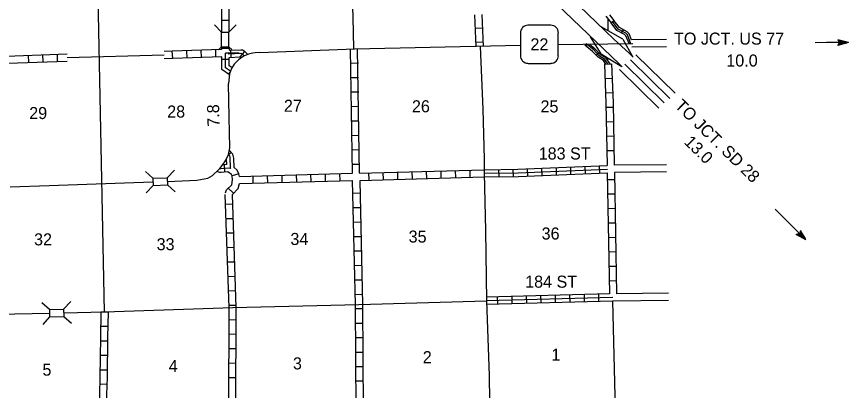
# Model space of a CAD drawing. Extents: x 1886220 to 2422911, y 16128752 to 16505597.
# Drawn here: x 2165371 to 2199874, y 16248577 to 16264090 of the extents above; entities that cross this region are included whole.
import ezdxf

# ---------------------------------------------------------------- set-up
doc = ezdxf.new("R2010")
doc.units = 0
for name, color, linetype in [('L13', 7, 'Continuous'), ('L14', 7, 'Continuous'), ('L18', 7, 'Continuous'), ('L28', 7, 'Continuous'), ('L3', 7, 'Continuous'), ('L30', 7, 'Continuous'), ('L4', 7, 'Continuous'), ('L5', 7, 'Continuous'), ('L50', 7, 'Continuous'), ('L8', 7, 'Continuous')]:
    doc.layers.add(name, color=color, linetype=linetype)

msp = doc.modelspace()

# ---------------------------------------------------------------- linework, layer by layer
at = {"layer": 'L13'}
for p, q in [((2169019, 16251839), (2168705, 16267583)), ((2189911, 16263529), (2189911, 16263988)), ((2167463, 16262392), (2171491, 16262501)), ((2189901, 16262251), (2189901, 16262378)), ((2190231, 16247326), (2190110, 16252289))]:
    msp.add_line(p, q, dxfattribs=at)
at = {"layer": 'L18'}
for p, q in [((2173876, 16263444), (2173576, 16263745)), ((2174177, 16263444), (2174478, 16263745)), ((2173876, 16263444), (2174177, 16263444)), ((2173876, 16262842), (2173876, 16263444)), ((2174177, 16262842), (2174177, 16263444)), ((2173876, 16262842), (2173749, 16262717)), ((2173876, 16262842), (2174177, 16262842)), ((2174177, 16262842), (2174298, 16262723)), ((2171025, 16257388), (2170719, 16257668)), ((2171025, 16257388), (2171617, 16257404)), ((2171617, 16257404), (2171918, 16257721)), ((2171617, 16257404), (2171633, 16257103)), ((2171036, 16257087), (2170751, 16256770)), ((2171025, 16257388), (2171036, 16257087)), ((2171036, 16257087), (2171633, 16257103)), ((2171633, 16257103), (2171949, 16256818)), ((2167319, 16251944), (2167620, 16252261)), ((2166728, 16251928), (2166416, 16252214)), ((2166728, 16251928), (2167319, 16251944)), ((2166728, 16251928), (2166733, 16251628)), ((2167319, 16251944), (2167335, 16251643)), ((2166733, 16251628), (2166453, 16251311)), ((2166733, 16251628), (2167335, 16251643)), ((2167335, 16251643), (2167652, 16251364))]:
    msp.add_line(p, q, dxfattribs=at)
at = {"layer": 'L3'}
for p, q in [((2187535, 16263729), (2186585, 16263729)), ((2186268, 16263413), (2186268, 16262467)), ((2187842, 16262467), (2187842, 16263413)), ((2187842, 16262937), (2190936, 16262969)), ((2190524, 16263159), (2190915, 16262436)), ((2175460, 16262594), (2175272, 16262584)), ((2175460, 16262594), (2179394, 16262753)), ((2179394, 16262753), (2186268, 16262906)), ((2189626, 16262547), (2190450, 16262034)), ((2186585, 16262151), (2187535, 16262151)), ((2174191, 16259918), (2174163, 16261316)), ((2165101, 16257029), (2166717, 16257087)), ((2166717, 16257087), (2171025, 16257230)), ((2171627, 16257251), (2172852, 16257304))]:
    msp.add_line(p, q, dxfattribs=at)
for points in [[(2190524, 16263159), (2189626, 16263671)], [(2189626, 16262547), (2189177, 16263254)], [(2175272, 16262584), (2175171, 16262571), (2175030, 16262541), (2174897, 16262495), (2174806, 16262460), (2174569, 16262299), (2174398, 16262114), (2174287, 16261930), (2174207, 16261720), (2174163, 16261316)], [(2174159, 16258368), (2174210, 16258643), (2174191, 16259918)], [(2173803, 16257784), (2173899, 16257914), (2174007, 16258064), (2174049, 16258132), (2174159, 16258368)], [(2172852, 16257304), (2173301, 16257388), (2173491, 16257494), (2173760, 16257747), (2173803, 16257784)]]:
    msp.add_lwpolyline(points, dxfattribs=at)
for centre, start, end in [((2186584, 16263414), 90.0011, 180.0011), ((2187529, 16263414), 0.0011, 90.0011), ((2186584, 16262469), 180.0011, 270.0011), ((2187529, 16262469), 270.0011, 0.0011)]:
    msp.add_arc(centre, 315, start, end, dxfattribs=at)
at = {"layer": 'L4'}
for p, q in [((2179334, 16264067), (2179191, 16268139)), ((2179357, 16262765), (2179334, 16264070)), ((2184595, 16262853), (2184711, 16260255)), ((2179573, 16252145), (2184869, 16252293)), ((2169019, 16251839), (2174336, 16252013)), ((2174336, 16252013), (2179573, 16252145)), ((2163792, 16251717), (2166733, 16251786)), ((2167324, 16251802), (2169019, 16251839))]:
    msp.add_line(p, q, dxfattribs=at)
for points in [[(2184711, 16260255), (2184769, 16258180), (2184769, 16257589)], [(2184769, 16257589), (2184827, 16255213), (2184869, 16252293)], [(2184869, 16252293), (2184969, 16249178), (2185001, 16247097)]]:
    msp.add_lwpolyline(points, dxfattribs=at)
at = {"layer": 'L5'}
for p, q in [((2188159, 16265069), (2190149, 16263159)), ((2190365, 16262130), (2187789, 16264598))]:
    msp.add_line(p, q, dxfattribs=at)
for points in [[(2190149, 16263159), (2190777, 16262568)], [(2190941, 16262404), (2190777, 16262568)], [(2190492, 16262003), (2190365, 16262130)]]:
    msp.add_lwpolyline(points, dxfattribs=at)
at = {"layer": 'L50'}
for p, q in [((2190466, 16263413), (2190540, 16263545)), ((2192324, 16263143), (2190878, 16263122)), ((2198961, 16263011), (2198502, 16263001)), ((2199874, 16263011), (2198961, 16263011)), ((2199874, 16263011), (2199436, 16262895)), ((2199436, 16262895), (2199510, 16263011)), ((2199874, 16263011), (2199442, 16263127)), ((2199442, 16263127), (2199510, 16263011)), ((2199811, 16262995), (2199452, 16262911)), ((2199827, 16263022), (2199457, 16263101)), ((2199758, 16263001), (2199457, 16262911)), ((2199774, 16263022), (2199468, 16263096)), ((2199711, 16263001), (2199473, 16262953)), ((2199653, 16263001), (2199473, 16262980)), ((2199716, 16263022), (2199484, 16263085)), ((2199584, 16262995), (2199484, 16262985)), ((2199658, 16263027), (2199500, 16263054)), ((2199589, 16263027), (2199510, 16263027)), ((2199531, 16263022), (2199510, 16263027)), ((2199558, 16262985), (2199510, 16263001)), ((2199674, 16263011), (2199552, 16263011)), ((2199632, 16263011), (2199552, 16263011)), ((2192335, 16262842), (2190893, 16262821)), ((2192467, 16260693), (2190835, 16262293)), ((2192683, 16260910), (2191052, 16262510)), ((2192018, 16260297), (2190381, 16261897)), ((2192235, 16260514), (2190603, 16262114)), ((2192324, 16257942), (2190165, 16257921)), ((2192324, 16257647), (2190175, 16257620)), ((2197456, 16255477), (2196833, 16256094)), ((2198116, 16254822), (2197456, 16255477)), ((2197715, 16255044), (2197858, 16255086)), ((2198116, 16254822), (2197715, 16255044)), ((2198074, 16254880), (2197736, 16255054)), ((2198032, 16254912), (2197741, 16255054)), ((2198016, 16254938), (2197784, 16255081)), ((2197958, 16254986), (2197826, 16255086)), ((2197895, 16255012), (2197831, 16255081)), ((2197884, 16255218), (2197858, 16255086)), ((2197916, 16255028), (2197858, 16255102)), ((2197884, 16255070), (2197858, 16255102)), ((2197868, 16255038), (2197858, 16255081)), ((2197974, 16255012), (2197873, 16255118)), ((2198116, 16254822), (2197884, 16255218)), ((2198100, 16254880), (2197895, 16255197)), ((2198058, 16254901), (2197900, 16255170)), ((2198027, 16254943), (2197900, 16255144)), ((2197984, 16254970), (2197900, 16255060)), ((2197942, 16255001), (2197900, 16255060)), ((2192419, 16252610), (2190249, 16252588)), ((2192419, 16252314), (2190110, 16252286))]:
    msp.add_line(p, q, dxfattribs=at)
for points in [[(2190783, 16262980), (2190640, 16263286), (2190592, 16263344), (2190276, 16263518), (2190028, 16263835)], [(2190878, 16263122), (2190777, 16263370), (2190693, 16263460), (2190376, 16263634), (2190144, 16263935)]]:
    msp.add_lwpolyline(points, dxfattribs=at)
at = {"layer": 'L8'}
for p, q in [((2184441, 16262837), (2184383, 16264162)), ((2184742, 16262853), (2184684, 16264178)), ((2173866, 16263946), (2174167, 16263946)), ((2184415, 16263613), (2184716, 16263618)), ((2190028, 16263835), (2190144, 16263930)), ((2184426, 16263027), (2184727, 16263038)), ((2189009, 16262922), (2188977, 16262879)), ((2171828, 16262652), (2171487, 16262639)), ((2173876, 16262721), (2171828, 16262652)), ((2171844, 16262351), (2171828, 16262652)), ((2172440, 16262372), (2172425, 16262668)), ((2173037, 16262394), (2173026, 16262694)), ((2173634, 16262409), (2173628, 16262710)), ((2173876, 16262837), (2173876, 16262721)), ((2173876, 16262779), (2174181, 16262779)), ((2174600, 16262568), (2174040, 16262578)), ((2174177, 16262842), (2174186, 16262696)), ((2174264, 16262399), (2174251, 16262699)), ((2174643, 16262416), (2174842, 16262643)), ((2179309, 16257594), (2179221, 16262746)), ((2179600, 16257594), (2179507, 16262755)), ((2189526, 16262578), (2189415, 16262478)), ((2163671, 16262409), (2167463, 16262542)), ((2163676, 16262114), (2167463, 16262240)), ((2165878, 16262188), (2165862, 16262489)), ((2166469, 16262214), (2166458, 16262510)), ((2167066, 16262230), (2167060, 16262531)), ((2171844, 16262351), (2171496, 16262337)), ((2173890, 16262425), (2171844, 16262351)), ((2174189, 16262314), (2173891, 16262314)), ((2179251, 16262161), (2179552, 16262172)), ((2189753, 16262119), (2190049, 16262135)), ((2174247, 16261824), (2174160, 16261702)), ((2179257, 16261559), (2179558, 16261570)), ((2189774, 16261522), (2190075, 16261538)), ((2179267, 16260963), (2179568, 16260968)), ((2189801, 16260920), (2190101, 16260936)), ((2179278, 16260361), (2179573, 16260371)), ((2189816, 16260329), (2190117, 16260334)), ((2179283, 16259764), (2179573, 16259769)), ((2189832, 16259727), (2190133, 16259738)), ((2179283, 16259162), (2179584, 16259167)), ((2189848, 16259130), (2190149, 16259136)), ((2174159, 16258368), (2174269, 16258468)), ((2179294, 16258560), (2179595, 16258571)), ((2189859, 16258529), (2190160, 16258539)), ((2173987, 16257935), (2173999, 16257637)), ((2179299, 16257964), (2179600, 16257969)), ((2185365, 16257742), (2185369, 16257444)), ((2185962, 16257749), (2185965, 16257451)), ((2186553, 16257768), (2186566, 16257470)), ((2187150, 16257794), (2187162, 16257495)), ((2187746, 16257819), (2187758, 16257521)), ((2188342, 16257845), (2188354, 16257546)), ((2188938, 16257870), (2188950, 16257572)), ((2189534, 16257896), (2189546, 16257598)), ((2174595, 16257563), (2174310, 16257484)), ((2174610, 16257451), (2179309, 16257594)), ((2175170, 16257473), (2175175, 16257172)), ((2175767, 16257488), (2175777, 16257187)), ((2176369, 16257504), (2176374, 16257203)), ((2176965, 16257520), (2176976, 16257230)), ((2177567, 16257546), (2177578, 16257245)), ((2178169, 16257562), (2178174, 16257261)), ((2178766, 16257578), (2178776, 16257277)), ((2179600, 16257594), (2184769, 16257737)), ((2179616, 16257293), (2184769, 16257436)), ((2179969, 16257610), (2179975, 16257314)), ((2180566, 16257626), (2180577, 16257330)), ((2181168, 16257636), (2181173, 16257335)), ((2181770, 16257652), (2181775, 16257351)), ((2182366, 16257668), (2182377, 16257372)), ((2182968, 16257689), (2182974, 16257388)), ((2183565, 16257705), (2183576, 16257404)), ((2184167, 16257721), (2184177, 16257420)), ((2184769, 16257736), (2184772, 16257437)), ((2189874, 16257610), (2189959, 16252578)), ((2190175, 16257620), (2190249, 16252588)), ((2174610, 16257161), (2179309, 16257293)), ((2179426, 16252145), (2179309, 16257293)), ((2179727, 16252145), (2179616, 16257293)), ((2189885, 16257330), (2190186, 16257335)), ((2174183, 16252002), (2174019, 16256712)), ((2174368, 16256760), (2174151, 16256971)), ((2174484, 16252018), (2174320, 16256712)), ((2179325, 16256760), (2179626, 16256770)), ((2189890, 16256728), (2190191, 16256739)), ((2174336, 16256306), (2174035, 16256295)), ((2179336, 16256163), (2179637, 16256168)), ((2189901, 16256126), (2190202, 16256137)), ((2174352, 16255704), (2174051, 16255693)), ((2179352, 16255561), (2179653, 16255572)), ((2189911, 16255529), (2190207, 16255535)), ((2174378, 16255102), (2174077, 16255097)), ((2179368, 16254959), (2179668, 16254970)), ((2189917, 16254928), (2190218, 16254938)), ((2174394, 16254505), (2174093, 16254495)), ((2179378, 16254363), (2179674, 16254368)), ((2189927, 16254326), (2190223, 16254336)), ((2174415, 16253903), (2174119, 16253893)), ((2179394, 16253761), (2179695, 16253771)), ((2189943, 16253729), (2190244, 16253734)), ((2174441, 16253301), (2174140, 16253296)), ((2179399, 16253164), (2179700, 16253169)), ((2189948, 16253127), (2190249, 16253138)), ((2174457, 16252705), (2174162, 16252694)), ((2179415, 16252562), (2179716, 16252567)), ((2189959, 16252578), (2184869, 16252446)), ((2189510, 16252567), (2189515, 16252272)), ((2190107, 16252435), (2184869, 16252293)), ((2190110, 16252281), (2184869, 16252145)), ((2185307, 16252451), (2185318, 16252156)), ((2185909, 16252472), (2185920, 16252171)), ((2186511, 16252488), (2186516, 16252187)), ((2187108, 16252504), (2187118, 16252203)), ((2187710, 16252520), (2187715, 16252219)), ((2188306, 16252536), (2188317, 16252235)), ((2188908, 16252552), (2188919, 16252251)), ((2174167, 16247029), (2174183, 16252013)), ((2174484, 16252103), (2174183, 16252097)), ((2174468, 16247034), (2174484, 16252013)), ((2179468, 16247155), (2179426, 16252145)), ((2179426, 16251971), (2179727, 16251971)), ((2179769, 16247161), (2179727, 16252145)), ((2168866, 16251839), (2169167, 16251839)), ((2168850, 16251237), (2169151, 16251237)), ((2174484, 16251496), (2174183, 16251501)), ((2179436, 16251369), (2179732, 16251369)), ((2174484, 16250894), (2174183, 16250904)), ((2168845, 16250635), (2169140, 16250635)), ((2179436, 16250772), (2179732, 16250772)), ((2174478, 16250297), (2174177, 16250302)), ((2179441, 16250170), (2179742, 16250170)), ((2168834, 16250038), (2169135, 16250038)), ((2174478, 16249695), (2174177, 16249706)), ((2179452, 16249568), (2179753, 16249568)), ((2168824, 16249436), (2169125, 16249436)), ((2168818, 16248845), (2169119, 16248829)), ((2174478, 16249093), (2174177, 16249104)), ((2179452, 16248972), (2179753, 16248972))]:
    msp.add_line(p, q, dxfattribs=at)
for points in [[(2173824, 16267668), (2173866, 16265530), (2173876, 16263439)], [(2174125, 16267684), (2174167, 16265530), (2174177, 16263455)], [(2189811, 16264110), (2190028, 16263835)], [(2189969, 16264162), (2190144, 16263935)], [(2190856, 16262964), (2190709, 16263328), (2190640, 16263402), (2190323, 16263576), (2190086, 16263888)], [(2189901, 16262130), (2189758, 16262330), (2189542, 16262462), (2189309, 16262705), (2188993, 16262964)], [(2189991, 16262135), (2189811, 16262378), (2189584, 16262520), (2189357, 16262753), (2189151, 16262922)], [(2174077, 16261945), (2174040, 16261971), (2174040, 16262578)], [(2174186, 16262696), (2174671, 16262717), (2174737, 16262709), (2174815, 16262674), (2174957, 16262516)], [(2189816, 16262119), (2189711, 16262272), (2189494, 16262404), (2189257, 16262647), (2188940, 16262906)], [(2174195, 16261676), (2173890, 16261894), (2173890, 16262425)], [(2174247, 16261824), (2174040, 16261971), (2174040, 16262425)], [(2174141, 16262544), (2174665, 16262567), (2174696, 16262563), (2174724, 16262551), (2174806, 16262460)], [(2174190, 16262396), (2174643, 16262416), (2174681, 16262375)], [(2174308, 16261964), (2174190, 16262048), (2174190, 16262396)], [(2189753, 16262119), (2189816, 16260493), (2189869, 16257911)], [(2190049, 16262135), (2190117, 16260514), (2190165, 16257921)], [(2174390, 16257833), (2174377, 16258212), (2174374, 16258277), (2174345, 16258386), (2174193, 16258553)], [(2174086, 16257948), (2174077, 16258192)], [(2174261, 16257786), (2174249, 16257803), (2174239, 16257855), (2174227, 16258207), (2174225, 16258255), (2174210, 16258312), (2174159, 16258368)], [(2174261, 16257786), (2174145, 16257802), (2173963, 16257789), (2173848, 16257774), (2173824, 16257775), (2173795, 16257784)], [(2174086, 16257948), (2173948, 16257938), (2173913, 16257934)], [(2174610, 16257451), (2174595, 16257568), (2174515, 16257721), (2174390, 16257833)], [(2184769, 16257737), (2186168, 16257752), (2189869, 16257911)], [(2184771, 16257587), (2186172, 16257602), (2189876, 16257761)], [(2174137, 16257651), (2173979, 16257640), (2173855, 16257623), (2173797, 16257626), (2173674, 16257666)], [(2174325, 16257314), (2174309, 16257488), (2174283, 16257536), (2174137, 16257651)], [(2184769, 16257436), (2186184, 16257451), (2189874, 16257610)], [(2174035, 16256781), (2174082, 16256897), (2174294, 16257113), (2174325, 16257314)], [(2174320, 16256712), (2174558, 16256960), (2174610, 16257161)], [(2168866, 16251839), (2168845, 16250772), (2168824, 16249130), (2168803, 16248412), (2168808, 16246839)], [(2169167, 16251839), (2169140, 16250772), (2169125, 16249130), (2169104, 16248412), (2169109, 16246844)]]:
    msp.add_lwpolyline(points, dxfattribs=at)

# ---------------------------------------------------------------- texts
at = {"layer": 'L14'}
for s, p in [('27', (2176458, 16260139)), ('26', (2181770, 16260118)), ('25', (2187103, 16260113)), ('29', (2165893, 16259838)), ('28', (2171617, 16259901)), ('36', (2187150, 16254838)), ('32', (2166094, 16254595)), ('34', (2176728, 16254611)), ('35', (2181633, 16254711)), ('33', (2171179, 16254394)), ('2', (2182219, 16249706)), ('1', (2187557, 16249811)), ('4', (2171681, 16249340)), ('3', (2176833, 16249447)), ('5', (2166442, 16249188))]:
    msp.add_text(s, height=500, rotation=359.9999, dxfattribs=at).set_placement(p)
at = {"layer": 'L28'}
msp.add_text('7.8', height=500, rotation=91.5967, dxfattribs=at).set_placement((2173792, 16259526))
at = {"layer": 'L3'}
msp.add_text('22', height=500, rotation=359.9999, dxfattribs=at).set_placement((2186685, 16262689))
at = {"layer": 'L30'}
for s, p in [('183 ST', (2187028, 16258159)), ('184 ST', (2186466, 16252839))]:
    msp.add_text(s, height=500, rotation=359.9999, dxfattribs=at).set_placement(p)
at = {"layer": 'L50'}
for s, height, rotation, p in [('TO JCT. US 77', 499.96, 359.9999, (2192641, 16262927)), ('10.0', 500, 359.9999, (2194811, 16262019)), ('TO JCT. SD 28', 499.97, 315.5896, (2192636, 16260355)), (' 13.0', 500, 315.5896, (2192895, 16258977))]:
    msp.add_text(s, height=height, rotation=rotation, dxfattribs=at).set_placement(p)

doc.saveas('drawing.dxf')
